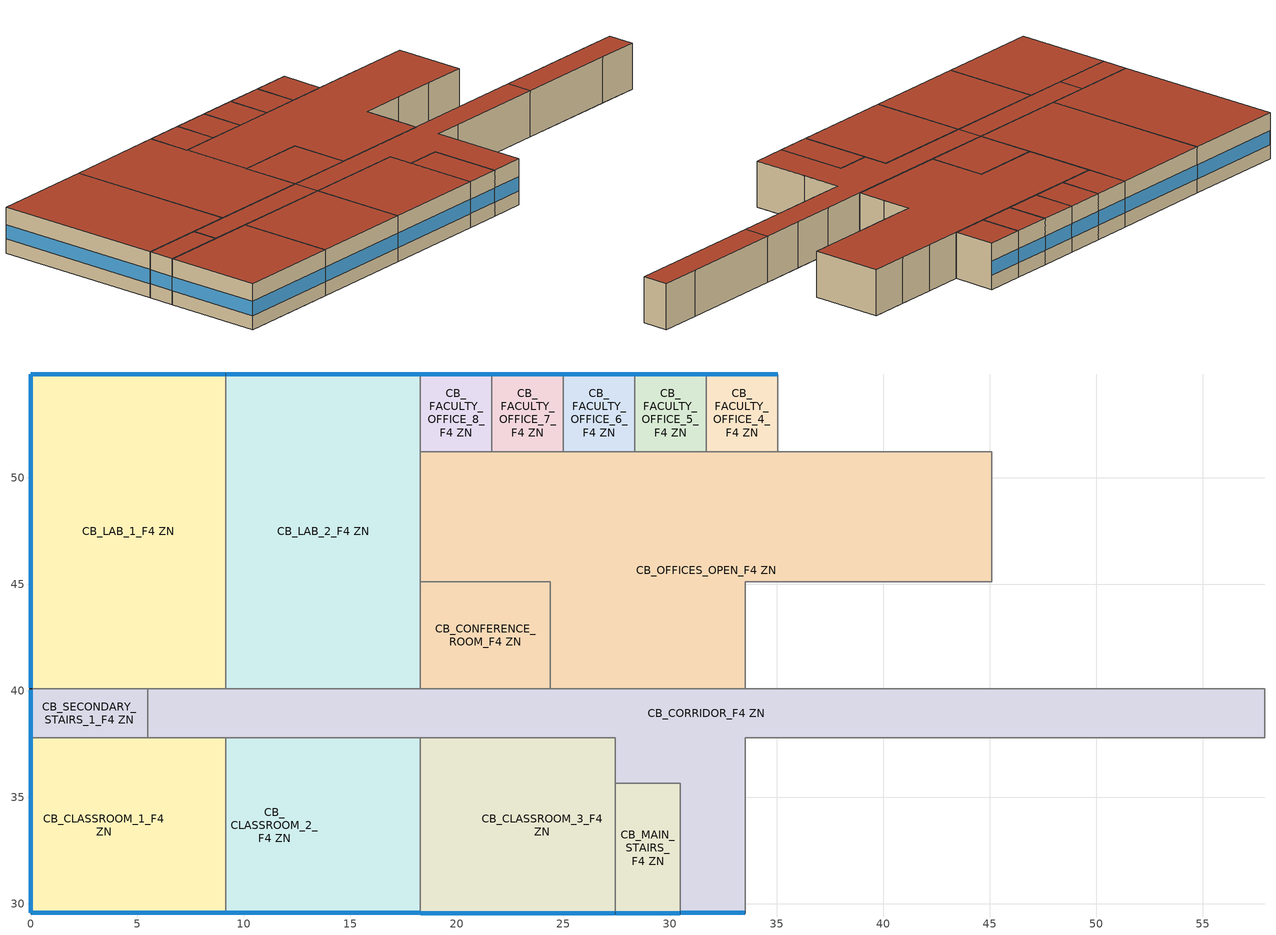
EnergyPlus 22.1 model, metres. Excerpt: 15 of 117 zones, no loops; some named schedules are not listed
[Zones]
CB_CLASSROOM_1_F4 ZN
 floor to CB_CLASSROOM_8_F3 ZN (Typical Interior Floor): 6.86,37.8 6.86,29.57 0,29.57 0,37.8 z11.89
 floor to CB_CLASSROOM_7_F3 ZN (Typical Interior Floor): 9.14,37.8 9.14,29.57 6.86,29.57 6.86,37.8 z11.89
 wall outside (Typical Insulated Steel Framed Exterior Wall R-20.41): 0,37.8 0,29.57 9.14,29.57 z11.89:15.85
 wall to CB_CORRIDOR_F4 ZN (Uninsulated Steel Stud Wall): 9.14,37.8 5.49,37.8 z11.89:15.85
 wall to CB_CLASSROOM_2_F4 ZN (Uninsulated Steel Stud Wall): 9.14,29.57 9.14,37.8 z11.89:15.85
 wall to CB_SECONDARY_STAIRS_1_F4 ZN (Uninsulated Steel Stud Wall): 5.49,37.8 0,37.8 z11.89:15.85
 window (U 0.34 SHGC 0.38 Simple Glazing): 0.01,29.57 9.13,29.57 / 0,37.79 0,29.58 z13.11:14.33
 roof outside (Typical IEAD Roof R-31.25): 9.14,29.57 9.14,37.8 0,37.8 0,29.57 z15.85
CB_CLASSROOM_2_F4 ZN
 floor to CB_CLASSROOM_7_F3 ZN (Typical Interior Floor): 13.72,37.8 13.72,29.57 9.14,29.57 9.14,37.8 z11.89
 floor to CB_CLASSROOM_6_F3 ZN (Typical Interior Floor): 18.29,37.8 18.29,29.57 13.72,29.57 13.72,37.8 z11.89
 wall outside (Typical Insulated Steel Framed Exterior Wall R-20.41): 9.14,29.57 18.29,29.57 z11.89:15.85
 wall to CB_CORRIDOR_F4 ZN (Uninsulated Steel Stud Wall): 18.29,37.8 9.14,37.8 z11.89:15.85
 wall to CB_CLASSROOM_3_F4 ZN (Uninsulated Steel Stud Wall): 18.29,29.57 18.29,37.8 z11.89:15.85
 window (U 0.34 SHGC 0.38 Simple Glazing): 9.16,29.57 18.28,29.57 z13.11:14.33
 roof outside (Typical IEAD Roof R-31.25): 18.29,29.57 18.29,37.8 9.14,37.8 9.14,29.57 z15.85
CB_CLASSROOM_3_F4 ZN
 floor to CB_CLASSROOM_6_F3 ZN (Typical Interior Floor): 20.57,37.8 20.57,29.57 18.29,29.57 18.29,37.8 z11.89
 floor to CB_CLASSROOM_5_F3 ZN (Typical Interior Floor): 27.43,37.8 27.43,29.57 20.57,29.57 20.57,37.8 z11.89
 wall outside (Typical Insulated Steel Framed Exterior Wall R-20.41): 18.29,29.57 27.43,29.57 z11.89:15.85
 wall to CB_CORRIDOR_F4 ZN (Uninsulated Steel Stud Wall): 27.43,35.66 27.43,37.8 18.29,37.8 z11.89:15.85
 wall to CB_MAIN_STAIRS_F4 ZN (Uninsulated Steel Stud Wall): 27.43,29.57 27.43,35.66 z11.89:15.85
 window (U 0.34 SHGC 0.38 Simple Glazing): 18.3,29.57 27.41,29.57 z13.11:14.33
 roof outside (Typical IEAD Roof R-31.25): 27.43,29.57 27.43,37.8 18.29,37.8 18.29,29.57 z15.85
CB_CONFERENCE_ROOM_F4 ZN
 floor to CB_CONFERENCE_ROOM_F3 ZN (Typical Interior Floor): 24.38,45.11 24.38,40.08 18.29,40.08 18.29,45.11 z11.89
 wall to CB_OFFICES_OPEN_F4 ZN (Uninsulated Steel Stud Wall): 24.38,40.08 24.38,45.11 18.29,45.11 z11.89:15.85
 wall to CB_CORRIDOR_F4 ZN (Uninsulated Steel Stud Wall): 18.29,40.08 24.38,40.08 z11.89:15.85
 wall to CB_LAB_2_F4 ZN (Uninsulated Steel Stud Wall): 18.29,45.11 18.29,40.08 z11.89:15.85
 roof outside (Typical IEAD Roof R-31.25): 24.38,40.08 24.38,45.11 18.29,45.11 18.29,40.08 z15.85
CB_CORRIDOR_F4 ZN
 floor to CB_STUDIO_1_F3 ZN (Typical Interior Floor): 57.91,40.08 57.91,37.8 45.11,37.8 45.11,40.08 z11.89
 floor to CB_CORRIDOR_1_F3 ZN (Typical Interior Floor): 33.53,37.8 33.53,29.57 30.48,29.57 30.48,35.66 27.43,35.66 27.43,37.8 z11.89
 floor to CB_STUDIO_2_F3 ZN (Typical Interior Floor): 18.29,40.08 18.29,37.8 5.49,37.8 5.49,40.08 z11.89
 floor to CB_CORRIDOR_2_F3 ZN (Typical Interior Floor): 45.11,40.08 45.11,37.8 18.29,37.8 18.29,40.08 z11.89
 wall outside (Typical Insulated Steel Framed Exterior Wall R-20.41): 30.48,29.57 33.53,29.57 z11.89:15.85
 wall to CB_UTILITY_F4 ZN (Uninsulated Steel Stud Wall): 33.53,34.44 33.53,37.8 35.97,37.8 z11.89:15.85
 wall to CB_PUBLIC_ELEVATORS_F4 ZN (Uninsulated Steel Stud Wall): 33.53,29.57 33.53,34.44 z11.89:15.85
 wall to CB_MAIN_STAIRS_F4 ZN (Uninsulated Steel Stud Wall): 27.43,35.66 30.48,35.66 30.48,29.57 z11.89:15.85
 wall to CB_SECONDARY_STAIRS_1_F4 ZN (Uninsulated Steel Stud Wall): 5.49,40.08 5.49,37.8 z11.89:15.85
 wall to CB_LAB_1_F4 ZN (Uninsulated Steel Stud Wall): 9.14,40.08 5.49,40.08 z11.89:15.85
 wall to CB_LAB_2_F4 ZN (Uninsulated Steel Stud Wall): 18.29,40.08 9.14,40.08 z11.89:15.85
 wall to CB_OFFICES_OPEN_F4 ZN (Uninsulated Steel Stud Wall): 33.53,40.08 24.38,40.08 z11.89:15.85
 wall to CB_FACULTY_RESTROOMS_2_F4 ZN (Uninsulated Steel Stud Wall): 37.49,40.08 33.53,40.08 z11.89:15.85
 wall to CB_STUDENTS_RESTROOMS_1_F4 ZN (Uninsulated Steel Stud Wall): 41.3,40.08 37.49,40.08 z11.89:15.85
 wall to CB_STUDENTS_RESTROOMS_2_F4 ZN (Uninsulated Steel Stud Wall): 45.11,40.08 41.3,40.08 z11.89:15.85
 wall to CB_LAB_3_F4 ZN (Uninsulated Steel Stud Wall): 54.25,40.08 45.11,40.08 z11.89:15.85
 wall to CB_LAB_4_F4 ZN (Uninsulated Steel Stud Wall): 57.91,40.08 54.25,40.08 z11.89:15.85
 wall to CB_SECONDARY_STAIRS_2_F4 ZN (Uninsulated Steel Stud Wall): 57.91,37.8 57.91,40.08 z11.89:15.85
 wall to CB_CLASSROOM_6_F4 ZN (Uninsulated Steel Stud Wall): 54.25,37.8 57.91,37.8 z11.89:15.85
 wall to CB_CLASSROOM_5_F4 ZN (Uninsulated Steel Stud Wall): 45.11,37.8 54.25,37.8 z11.89:15.85
 wall to CB_CLASSROOM_4_F4 ZN (Uninsulated Steel Stud Wall): 35.97,37.8 45.11,37.8 z11.89:15.85
 window (U 0.34 SHGC 0.38 Simple Glazing): 30.49,29.57 33.52,29.57 z13.11:14.33
 roof outside (Typical IEAD Roof R-31.25): 33.53,29.57 33.53,37.8 45.11,37.8 45.11,40.08 18.29,40.08 18.29,37.8 27.43,37.8 27.43,35.66 30.48,35.66 30.48,29.57 z15.85; 57.91,37.8 57.91,40.08 45.11,40.08 45.11,37.8 z15.85; 18.29,37.8 18.29,40.08 5.49,40.08 5.49,37.8 z15.85
CB_FACULTY_OFFICE_4_F4 ZN
 floor to CB_FACULTY_OFFICE_4_F3 ZN (Typical Interior Floor): 35.05,54.86 35.05,51.21 31.7,51.21 31.7,54.86 z11.89
 wall outside (Typical Insulated Steel Framed Exterior Wall R-20.41): 35.05,54.86 31.7,54.86 z11.89:15.85
 wall to CB_FACULTY_OFFICE_3_F4 ZN (Uninsulated Steel Stud Wall): 35.05,51.21 35.05,54.86 z11.89:15.85
 wall to CB_OFFICES_OPEN_F4 ZN (Uninsulated Steel Stud Wall): 31.7,51.21 35.05,51.21 z11.89:15.85
 wall to CB_FACULTY_OFFICE_5_F4 ZN (Uninsulated Steel Stud Wall): 31.7,54.86 31.7,51.21 z11.89:15.85
 window (U 0.34 SHGC 0.38 Simple Glazing): 35.05,54.86 31.7,54.86 z13.11:14.33
 roof outside (Typical IEAD Roof R-31.25): 35.05,51.21 35.05,54.86 31.7,54.86 31.7,51.21 z15.85
CB_FACULTY_OFFICE_5_F4 ZN
 floor to CB_FACULTY_OFFICE_5_F3 ZN (Typical Interior Floor): 31.7,54.86 31.7,51.21 28.35,51.21 28.35,54.86 z11.89
 wall outside (Typical Insulated Steel Framed Exterior Wall R-20.41): 31.7,54.86 28.35,54.86 z11.89:15.85
 wall to CB_OFFICES_OPEN_F4 ZN (Uninsulated Steel Stud Wall): 28.35,51.21 31.7,51.21 z11.89:15.85
 wall to CB_FACULTY_OFFICE_6_F4 ZN (Uninsulated Steel Stud Wall): 28.35,54.86 28.35,51.21 z11.89:15.85
 window (U 0.34 SHGC 0.38 Simple Glazing): 31.7,54.86 28.35,54.86 z13.11:14.33
 roof outside (Typical IEAD Roof R-31.25): 31.7,51.21 31.7,54.86 28.35,54.86 28.35,51.21 z15.85
CB_FACULTY_OFFICE_6_F4 ZN
 floor to CB_FACULTY_OFFICE_6_F3 ZN (Typical Interior Floor): 28.35,54.86 28.35,51.21 24.99,51.21 24.99,54.86 z11.89
 wall outside (Typical Insulated Steel Framed Exterior Wall R-20.41): 28.35,54.86 24.99,54.86 z11.89:15.85
 wall to CB_OFFICES_OPEN_F4 ZN (Uninsulated Steel Stud Wall): 24.99,51.21 28.35,51.21 z11.89:15.85
 wall to CB_FACULTY_OFFICE_7_F4 ZN (Uninsulated Steel Stud Wall): 24.99,54.86 24.99,51.21 z11.89:15.85
 window (U 0.34 SHGC 0.38 Simple Glazing): 28.35,54.86 24.99,54.86 z13.11:14.33
 roof outside (Typical IEAD Roof R-31.25): 28.35,51.21 28.35,54.86 24.99,54.86 24.99,51.21 z15.85
CB_FACULTY_OFFICE_7_F4 ZN
 floor to CB_FACULTY_OFFICE_7_F3 ZN (Typical Interior Floor): 24.99,54.86 24.99,51.21 21.64,51.21 21.64,54.86 z11.89
 wall outside (Typical Insulated Steel Framed Exterior Wall R-20.41): 24.99,54.86 21.64,54.86 z11.89:15.85
 wall to CB_OFFICES_OPEN_F4 ZN (Uninsulated Steel Stud Wall): 21.64,51.21 24.99,51.21 z11.89:15.85
 wall to CB_FACULTY_OFFICE_8_F4 ZN (Uninsulated Steel Stud Wall): 21.64,54.86 21.64,51.21 z11.89:15.85
 window (U 0.34 SHGC 0.38 Simple Glazing): 24.99,54.86 21.64,54.86 z13.11:14.33
 roof outside (Typical IEAD Roof R-31.25): 24.99,51.21 24.99,54.86 21.64,54.86 21.64,51.21 z15.85
CB_FACULTY_OFFICE_8_F4 ZN
 floor to CB_FACULTY_OFFICE_8_F3 ZN (Typical Interior Floor): 21.64,54.86 21.64,51.21 18.29,51.21 18.29,54.86 z11.89
 wall outside (Typical Insulated Steel Framed Exterior Wall R-20.41): 21.64,54.86 18.29,54.86 z11.89:15.85
 wall to CB_OFFICES_OPEN_F4 ZN (Uninsulated Steel Stud Wall): 18.29,51.21 21.64,51.21 z11.89:15.85
 wall to CB_LAB_2_F4 ZN (Uninsulated Steel Stud Wall): 18.29,54.86 18.29,51.21 z11.89:15.85
 window (U 0.34 SHGC 0.38 Simple Glazing): 21.64,54.86 18.29,54.86 z13.11:14.33
 roof outside (Typical IEAD Roof R-31.25): 21.64,51.21 21.64,54.86 18.29,54.86 18.29,51.21 z15.85
CB_LAB_1_F4 ZN
 floor to CB_STUDIO_2_F3 ZN (Typical Interior Floor): 9.14,54.86 9.14,40.08 0,40.08 0,54.86 z11.89
 wall outside (Typical Insulated Steel Framed Exterior Wall R-20.41): 9.14,54.86 0,54.86 0,40.08 z11.89:15.85
 wall to CB_LAB_2_F4 ZN (Uninsulated Steel Stud Wall): 9.14,40.08 9.14,54.86 z11.89:15.85
 wall to CB_SECONDARY_STAIRS_1_F4 ZN (Uninsulated Steel Stud Wall): 0,40.08 5.49,40.08 z11.89:15.85
 window (U 0.34 SHGC 0.38 Simple Glazing): 9.13,54.86 0,54.86 / 0,54.86 0,40.13 z13.11:14.33
 roof outside (Typical IEAD Roof R-31.25): 9.14,40.08 9.14,54.86 0,54.86 0,40.08 z15.85
CB_LAB_2_F4 ZN
 floor to CB_STUDIO_2_F3 ZN (Typical Interior Floor): 18.29,54.86 18.29,40.08 9.14,40.08 9.14,54.86 z11.89
 wall outside (Typical Insulated Steel Framed Exterior Wall R-20.41): 18.29,54.86 9.14,54.86 z11.89:15.85
 wall to CB_OFFICES_OPEN_F4 ZN (Uninsulated Steel Stud Wall): 18.29,45.11 18.29,51.21 z11.89:15.85
 window (U 0.34 SHGC 0.38 Simple Glazing): 18.29,54.86 9.17,54.86 z13.11:14.33
 roof outside (Typical IEAD Roof R-31.25): 18.29,40.08 18.29,54.86 9.14,54.86 9.14,40.08 z15.85
CB_MAIN_STAIRS_F4 ZN
 floor to CB_MAIN_STAIRS_F3 ZN (Typical Interior Floor): 30.48,35.66 30.48,29.57 27.43,29.57 27.43,35.66 z11.89
 wall outside (Typical Insulated Steel Framed Exterior Wall R-20.41): 27.43,29.57 30.48,29.57 z11.89:15.85
 window (U 0.34 SHGC 0.38 Simple Glazing): 27.46,29.57 30.46,29.57 z13.11:14.33
 roof outside (Typical IEAD Roof R-31.25): 30.48,29.57 30.48,35.66 27.43,35.66 27.43,29.57 z15.85
CB_OFFICES_OPEN_F4 ZN
 floor to CB_OFFICES_OPEN_F3 ZN (Typical Interior Floor): 45.11,51.21 45.11,45.11 33.53,45.11 33.53,40.08 24.38,40.08 24.38,45.11 18.29,45.11 18.29,51.21 z11.89
 wall to CB_FACULTY_OFFICE_3_F4 ZN (Uninsulated Steel Stud Wall): 38.4,51.21 35.05,51.21 z11.89:15.85
 wall to CB_FACULTY_OFFICE_2_F4 ZN (Uninsulated Steel Stud Wall): 41.76,51.21 38.4,51.21 z11.89:15.85
 wall to CB_FACULTY_OFFICE_1_F4 ZN (Uninsulated Steel Stud Wall): 45.11,51.21 41.76,51.21 z11.89:15.85
 wall to CB_LAB_3_F4 ZN (Uninsulated Steel Stud Wall): 45.11,45.11 45.11,51.21 z11.89:15.85
 wall to CB_STUDENTS_RESTROOMS_2_F4 ZN (Uninsulated Steel Stud Wall): 41.3,45.11 45.11,45.11 z11.89:15.85
 wall to CB_STUDENTS_RESTROOMS_1_F4 ZN (Uninsulated Steel Stud Wall): 37.49,45.11 41.3,45.11 z11.89:15.85
 wall to CB_FACULTY_RESTROOMS_1_F4 ZN (Uninsulated Steel Stud Wall): 33.53,42.6 33.53,45.11 37.49,45.11 z11.89:15.85
 wall to CB_FACULTY_RESTROOMS_2_F4 ZN (Uninsulated Steel Stud Wall): 33.53,40.08 33.53,42.6 z11.89:15.85
 roof outside (Typical IEAD Roof R-31.25): 33.53,40.08 33.53,45.11 45.11,45.11 45.11,51.21 18.29,51.21 18.29,45.11 24.38,45.11 24.38,40.08 z15.85
CB_SECONDARY_STAIRS_1_F4 ZN
 floor to CB_SECONDARY_STAIRS_1_F3 ZN (Typical Interior Floor): 5.49,40.08 5.49,37.8 0,37.8 0,40.08 z11.89
 wall outside (Typical Insulated Steel Framed Exterior Wall R-20.41): 0,40.08 0,37.8 z11.89:15.85
 window (U 0.34 SHGC 0.38 Simple Glazing): 0,40.04 0,37.8 z13.11:14.33
 roof outside (Typical IEAD Roof R-31.25): 5.49,37.8 5.49,40.08 0,40.08 0,37.8 z15.85
[Building]
-College-ASHRAE 169-2013-6A created: 2026-04-15 07:32:37 -0400: Loads Convergence Tolerance Value {W}=0.04; Temperature Convergence Tolerance Value {deltaC}=0.2; Solar Distribution=FullInteriorAndExterior; Maximum Number of Warmup Days=25; Minimum Number of Warmup Days=6
[Site:Location]
Rochester International Arpt_MN_USA: Latitude {deg}=43.9; Longitude {deg}=-92.5; Time Zone {hr}=-6; Elevation {m}=398
[Site:GroundTemperature:Deep]
5.5, 1.7, -0.6, -1.3, 0.1, 3.2, 7.1, 10.9, 13.4, 14, 12.6, 9.5
[Site:GroundTemperature:FCfactorMethod]
January Ground Temperature {C}=7.4; February Ground Temperature {C}=-0; March Ground Temperature {C}=-7.6; April Ground Temperature {C}=-12.6; May Ground Temperature {C}=-7.7; June Ground Temperature {C}=0.3; July Ground Temperature {C}=7; August Ground Temperature {C}=14.2; September Ground Temperature {C}=19.2; October Ground Temperature {C}=20.9; November Ground Temperature {C}=20; December Ground Temperature {C}=15.4
[Site:GroundTemperature:Shallow]
-2.2, -7.4, -8.8, -7.6, -0.6, 7.3, 14.6, 20, 21.5, 19, 13, 5.4
[Site:WaterMainsTemperature]
Calculation Method=Correlation; Annual Average Outdoor Air Temperature {C}=6.375; Maximum Difference In Monthly Average Outdoor Air Temperatures {deltaC}=33.5
[SizingPeriod:DesignDay] Day of Month=21; Dry-Bulb Temperature Range Modifier Type=DefaultMultipliers; Humidity Condition Type=Wetbulb; Barometric Pressure {Pa}=96634; Rain Indicator=No; Snow Indicator=No; Daylight Saving Time Indicator=No; Begin Environment Reset Mode=FullResetAtBeginEnvironment
Name | Month | Day Type | Maximum Dry-Bulb Temperature {C} | Daily Dry-Bulb Temperature Range {deltaC} | Wetbulb or DewPoint at Maximum Dry-Bulb {C} | Wind Speed {m/s} | Wind Direction {deg} | Solar Model Indicator | ASHRAE Clear Sky Optical Depth for Beam Irradiance (taub) | ASHRAE Clear Sky Optical Depth for Diffuse Irradiance (taud) | Sky Clearness
Rochester International Arpt Ann Clg .4% Condns DB=>MWB | 7 | SummerDesignDay | 31.2 | 10.6 | 23.1 | 6.7 | 200 | ASHRAETau | 0.404 | 2.226
Rochester International Arpt Ann Clg .4% Condns WB=>MDB | 7 | SummerDesignDay | 29.2 | 10.6 | 24.9 | 6.7 | 200 | ASHRAETau | 0.404 | 2.226
Rochester International Arpt Ann Htg 99.6% Condns DB | 1 | WinterDesignDay | -26.2 | 0 | -26.2 | 5.7 | 310 | ASHRAEClearSky |  |  | 0
[Material] Thermal Absorptance=0.9; Solar Absorptance=0.7; Visible Absorptance=0.7
Name | Roughness | Thickness {m} | Conductivity {W/m-K} | Density {kg/m3} | Specific Heat {J/kg-K}
100mm Normalweight concrete floor | MediumSmooth | 0.1016 | 2.31 | 2322 | 832
25mm Stucco | Smooth | 0.0254 | 0.72 | 1856 | 840
5/8 in. Gypsum Board | MediumSmooth | 0.0159 | 0.16 | 800 | 1090
Metal Roof Surface | Smooth | 0.0008 | 45.28 | 7824 | 500
Roof Membrane | VeryRough | 0.0095 | 0.16 | 1121.29 | 1460
Std Wood 6inch | MediumSmooth | 0.15 | 0.12 | 540 | 1210
[Material:NoMass] Thermal Absorptance=0.9
Name | Roughness | Thermal Resistance {m2-K/W} | Solar Absorptance | Visible Absorptance
CP02 CARPET PAD | VeryRough | 0.21648 | 0.7 | 0.8
Metal Framed Wall - 24inOC - 2x4 - R0 ins. | Smooth | 0.115881 | 0 | 0
Typical Insulation R-18.23 | Smooth | 3.21036 | 0.7 | 0.7
Typical Insulation R-30.13 | Smooth | 5.30668 | 0.7 | 0.7
[WindowMaterial:SimpleGlazingSystem]
U 0.34 SHGC 0.38 Simple Glazing: U-Factor {W/m2-K}=1.93061; Solar Heat Gain Coefficient=0.38; Visible Transmittance=0.81
[Construction]
InteriorFurnishings: Std Wood 6inch
Typical IEAD Roof R-31.25: Roof Membrane, Typical Insulation R-30.13, Metal Roof Surface
Typical Insulated Steel Framed Exterior Wall R-20.41: 25mm Stucco, 5/8 in. Gypsum Board, Typical Insulation R-18.23, 5/8 in. Gypsum Board
Typical Interior Floor: 100mm Normalweight concrete floor, CP02 CARPET PAD
U 0.34 SHGC 0.38 Simple Glazing: U 0.34 SHGC 0.38 Simple Glazing
Uninsulated Steel Stud Wall: Metal Framed Wall - 24inOC - 2x4 - R0 ins.
[Zone] Multiplier=1; Part of Total Floor Area=Yes
CB_CLASSROOM_1_F4 ZN; CB_CLASSROOM_2_F4 ZN; CB_CLASSROOM_3_F4 ZN; CB_CONFERENCE_ROOM_F4 ZN; CB_CORRIDOR_F4 ZN; CB_FACULTY_OFFICE_4_F4 ZN; CB_FACULTY_OFFICE_5_F4 ZN; CB_FACULTY_OFFICE_6_F4 ZN; CB_FACULTY_OFFICE_7_F4 ZN; CB_FACULTY_OFFICE_8_F4 ZN; CB_LAB_1_F4 ZN; CB_LAB_2_F4 ZN; CB_MAIN_STAIRS_F4 ZN; CB_OFFICES_OPEN_F4 ZN; CB_SECONDARY_STAIRS_1_F4 ZN
[Space]
Name | Zone | Space Type
CB_CLASSROOM_1_F4 | CB_CLASSROOM_1_F4 ZN | College - Classroom
CB_CLASSROOM_2_F4 | CB_CLASSROOM_2_F4 ZN | College - Classroom
CB_CLASSROOM_3_F4 | CB_CLASSROOM_3_F4 ZN | College - Classroom
CB_CONFERENCE_ROOM_F4 | CB_CONFERENCE_ROOM_F4 ZN | College - Conference
CB_CORRIDOR_F4 | CB_CORRIDOR_F4 ZN | College - Corridor
CB_FACULTY_OFFICE_4_F4 | CB_FACULTY_OFFICE_4_F4 ZN | College - Office
CB_FACULTY_OFFICE_5_F4 | CB_FACULTY_OFFICE_5_F4 ZN | College - Office
CB_FACULTY_OFFICE_6_F4 | CB_FACULTY_OFFICE_6_F4 ZN | College - Office
CB_FACULTY_OFFICE_7_F4 | CB_FACULTY_OFFICE_7_F4 ZN | College - Office
CB_FACULTY_OFFICE_8_F4 | CB_FACULTY_OFFICE_8_F4 ZN | College - Office
CB_LAB_1_F4 | CB_LAB_1_F4 ZN | College - Laboratory
CB_LAB_2_F4 | CB_LAB_2_F4 ZN | College - Laboratory
CB_MAIN_STAIRS_F4 | CB_MAIN_STAIRS_F4 ZN | College - Stairs
CB_OFFICES_OPEN_F4 | CB_OFFICES_OPEN_F4 ZN | College - Office
CB_SECONDARY_STAIRS_1_F4 | CB_SECONDARY_STAIRS_1_F4 ZN | College - Stairs
[SpaceList]
College - Classroom: CB_CLASSROOM_5_F2, CB_CLASSROOM_1_F2, CB_CLASSROOM_7_F3, CB_CLASSROOM_1_F4, CB_CLASSROOM_2_F4, CB_LECTURE_ROOM_2_F1, CB_CLASSROOM_3_F4, CB_CLASSROOM_4_F4, CB_CLASSROOM_5_F4, CB_CLASSROOM_6_F4, CB_CLASSROOM_4_F3, CB_CLASSROOM_6_F2, CB_CLASSROOM_4_F2, CB_CLASSROOM_3_F2, CB_CLASSROOM_2_F2, CB_CLASSROOM_6_F3, CB_CLASSROOM_8_F3, CB_CLASSROOM_3_F3, CB_CLASSROOM_7_F2, CB_CLASSROOM_8_F2, CB_CLASSROOM_1_F3, CB_CLASSROOM_2_F3, CB_CLASSROOM_5_F3
College - Conference: CB_CONFERENCE_ROOM_F1, CB_CONFERENCE_ROOM_F3, CB_CONFERENCE_ROOM_F2, CB_CONFERENCE_ROOM_F4
College - Corridor: CB_CORRIDOR_F1, CB_CORRIDOR_F2, CB_CORRIDOR_1_F3, CB_CORRIDOR_2_F3, CB_CORRIDOR_F4
College - Office: CB_OFFICES_ENCLOSED_7_F1, CB_OFFICES_ENCLOSED_6_F1, CB_OFFICES_ENCLOSED_3_F1, CB_OFFICES_ENCLOSED_2_F1, CB_OFFICES_ENCLOSED_4_F1, CB_OFFICES_OPEN_F1, CB_OFFICES_OPEN_F4, CB_FACULTY_OFFICE_1_F3, CB_FACULTY_OFFICE_8_F2, CB_FACULTY_OFFICE_7_F4, CB_FACULTY_OFFICE_5_F4, CB_FACULTY_OFFICE_4_F4, CB_FACULTY_OFFICE_3_F4, CB_FACULTY_OFFICE_1_F4, CB_FACULTY_OFFICE_6_F3, CB_OFFICES_ENCLOSED_8_F1, CB_FACULTY_OFFICE_7_F2, CB_OFFICES_OPEN_F2, CB_FACULTY_OFFICE_5_F2, CB_OFFICES_OPEN_F3, CB_FACULTY_OFFICE_3_F2, CB_FACULTY_OFFICE_8_F4, CB_FACULTY_OFFICE_6_F2, CB_OFFICES_ENCLOSED_1_F1, CB_FACULTY_OFFICE_7_F3, CB_FACULTY_OFFICE_5_F3, CB_FACULTY_OFFICE_3_F3, CB_FACULTY_OFFICE_2_F2, CB_FACULTY_OFFICE_6_F4, CB_FACULTY_OFFICE_2_F4, CB_FACULTY_OFFICE_4_F3, CB_FACULTY_OFFICE_1_F2, CB_FACULTY_OFFICE_2_F3, CB_FACULTY_OFFICE_8_F3, CB_FACULTY_OFFICE_4_F2, CB_OFFICES_ENCLOSED_5_F1
College - Laboratory: CB_LAB_1_F4, CB_LAB_3_F4, CB_LAB_2_F4, CB_LAB_4_F4
College - Stairs: CB_SECONDARY_STAIRS_2_F1, CB_SECONDARY_STAIRS_1_F4, CB_SECONDARY_STAIRS_2_F4, CB_MAIN_STAIRS_F3, CB_SECONDARY_STAIRS_1_F1, CB_SECONDARY_STAIRS_2_F3, CB_SECONDARY_STAIRS_2_F2, CB_SECONDARY_STAIRS_1_F2, CB_MAIN_STAIRS_F1, CB_SECONDARY_STAIRS_1_F3, CB_MAIN_STAIRS_F4, CB_MAIN_STAIRS_F2
[Lights] Schedule=College BLDG_LIGHT_SCH; Design Level Calculation Method=Watts/Area; Fraction Replaceable=0
Name | Zone or ZoneList or Space or SpaceList | Watts per Floor Area {W/m2}
College - Classroom Lights | College - Classroom | 7.64238
College - Conference Lights | College - Conference | 10.441
College - Corridor Lights | College - Corridor | 4.4132
College - Office Lights | College - Office | 7.96529
College - Laboratory Lights | College - Laboratory | 14.316
College - Stairs Lights | College - Stairs | 5.27432
[People] Number of People Calculation Method=People/Area; Fraction Radiant=0.3; Activity Level Schedule=College ACTIVITY_SCH; Work Efficiency Schedule=Work Efficiency Schedule; Clothing Insulation Schedule=Clothing Schedule; Air Velocity Schedule=Air Velocity Schedule
Name | Zone or ZoneList or Space or SpaceList | Number of People Schedule | People per Floor Area {person/m2}
College - Classroom People | College - Classroom | College BLDG_Class_OCC_SCH | 0.699654
College - Conference People | College - Conference | College BLDG_OCC_SCH | 0.538196
College - Office People | College - Office | College BLDG_OCC_SCH_Offices | 0.0538196
College - Laboratory People | College - Laboratory | College BLDG_Lab_OCC_SCH | 0.269098
[ElectricEquipment] Schedule=College BLDG_EQUIP_SCH_Base; Design Level Calculation Method=Watts/Area; Fraction Latent=0; Fraction Radiant=0.5; Fraction Lost=0
Name | Zone or ZoneList or Space or SpaceList | Watts per Floor Area {W/m2}
College - Classroom Elec Equip | College - Classroom | 9.99967
College - Conference Elec Equip | College - Conference | 10.7639
College - Corridor Elec Equip | College - Corridor | 3.98265
College - Office Elec Equip | College - Office | 10.7639
College - Laboratory Elec Equip | College - Laboratory | 43.0556
[InternalMass] Construction=InteriorFurnishings
Name | Zone or ZoneList | Space or SpaceList | Surface Area {m2}
CB_CLASSROOM_1_F4 Mass | CB_CLASSROOM_1_F4 ZN | CB_CLASSROOM_1_F4 | 150.503
CB_CLASSROOM_2_F4 Mass | CB_CLASSROOM_2_F4 ZN | CB_CLASSROOM_2_F4 | 150.503
CB_CLASSROOM_3_F4 Mass | CB_CLASSROOM_3_F4 ZN | CB_CLASSROOM_3_F4 | 150.503
CB_CONFERENCE_ROOM_F4 Mass | CB_CONFERENCE_ROOM_F4 ZN | CB_CONFERENCE_ROOM_F4 | 61.316
CB_CORRIDOR_F4 Mass | CB_CORRIDOR_F4 ZN | CB_CORRIDOR_F4 | 302.864
CB_FACULTY_OFFICE_4_F4 Mass | CB_FACULTY_OFFICE_4_F4 ZN | CB_FACULTY_OFFICE_4_F4 | 24.5264
CB_FACULTY_OFFICE_5_F4 Mass | CB_FACULTY_OFFICE_5_F4 ZN | CB_FACULTY_OFFICE_5_F4 | 24.5264
CB_FACULTY_OFFICE_6_F4 Mass | CB_FACULTY_OFFICE_6_F4 ZN | CB_FACULTY_OFFICE_6_F4 | 24.5264
CB_FACULTY_OFFICE_7_F4 Mass | CB_FACULTY_OFFICE_7_F4 ZN | CB_FACULTY_OFFICE_7_F4 | 24.5264
CB_FACULTY_OFFICE_8_F4 Mass | CB_FACULTY_OFFICE_8_F4 ZN | CB_FACULTY_OFFICE_8_F4 | 24.5264
CB_LAB_1_F4 Mass | CB_LAB_1_F4 ZN | CB_LAB_1_F4 | 270.348
CB_LAB_2_F4 Mass | CB_LAB_2_F4 ZN | CB_LAB_2_F4 | 270.348
CB_MAIN_STAIRS_F4 Mass | CB_MAIN_STAIRS_F4 ZN | CB_MAIN_STAIRS_F4 | 37.1612
CB_OFFICES_OPEN_F4 Mass | CB_OFFICES_OPEN_F4 ZN | CB_OFFICES_OPEN_F4 | 418.993
CB_SECONDARY_STAIRS_1_F4 Mass | CB_SECONDARY_STAIRS_1_F4 ZN | CB_SECONDARY_STAIRS_1_F4 | 25.0838
[ZoneInfiltration:DesignFlowRate] Design Flow Rate Calculation Method=Flow/ExteriorArea; Flow Rate per Exterior Surface Area {m3/s-m2}=0.000570329; Velocity Term Coefficient=0
Name | Zone or ZoneList or Space or SpaceList | Schedule | Constant Term Coefficient | Temperature Term Coefficient | Velocity Squared Term Coefficient
CB_CLASSROOM_1_F4 HVAC Off Infiltration | CB_CLASSROOM_1_F4 ZN | Infiltration HVAC Off Schedule | 0 | 0.0125 | 0.0779
CB_CLASSROOM_1_F4 HVAC On Infiltration | CB_CLASSROOM_1_F4 ZN | Infiltration HVAC On Schedule | 0.0798 | 0.0061 | 0.059
CB_CLASSROOM_2_F4 HVAC Off Infiltration | CB_CLASSROOM_2_F4 ZN | Infiltration HVAC Off Schedule | 0 | 0.0125 | 0.0779
CB_CLASSROOM_2_F4 HVAC On Infiltration | CB_CLASSROOM_2_F4 ZN | Infiltration HVAC On Schedule | 0.0798 | 0.0061 | 0.059
CB_CLASSROOM_3_F4 HVAC Off Infiltration | CB_CLASSROOM_3_F4 ZN | Infiltration HVAC Off Schedule | 0 | 0.0125 | 0.0779
CB_CLASSROOM_3_F4 HVAC On Infiltration | CB_CLASSROOM_3_F4 ZN | Infiltration HVAC On Schedule | 0.0798 | 0.0061 | 0.059
CB_CONFERENCE_ROOM_F4 HVAC Off Infiltration | CB_CONFERENCE_ROOM_F4 ZN | Infiltration HVAC Off Schedule | 0 | 0.0125 | 0.0779
CB_CONFERENCE_ROOM_F4 HVAC On Infiltration | CB_CONFERENCE_ROOM_F4 ZN | Infiltration HVAC On Schedule | 0.0798 | 0.0061 | 0.059
CB_CORRIDOR_F4 HVAC Off Infiltration | CB_CORRIDOR_F4 ZN | Infiltration HVAC Off Schedule | 0 | 0.0125 | 0.0779
CB_CORRIDOR_F4 HVAC On Infiltration | CB_CORRIDOR_F4 ZN | Infiltration HVAC On Schedule | 0.0798 | 0.0061 | 0.059
CB_FACULTY_OFFICE_4_F4 HVAC Off Infiltration | CB_FACULTY_OFFICE_4_F4 ZN | Infiltration HVAC Off Schedule | 0 | 0.0125 | 0.0779
CB_FACULTY_OFFICE_4_F4 HVAC On Infiltration | CB_FACULTY_OFFICE_4_F4 ZN | Infiltration HVAC On Schedule | 0.0798 | 0.0061 | 0.059
CB_FACULTY_OFFICE_5_F4 HVAC Off Infiltration | CB_FACULTY_OFFICE_5_F4 ZN | Infiltration HVAC Off Schedule | 0 | 0.0125 | 0.0779
CB_FACULTY_OFFICE_5_F4 HVAC On Infiltration | CB_FACULTY_OFFICE_5_F4 ZN | Infiltration HVAC On Schedule | 0.0798 | 0.0061 | 0.059
CB_FACULTY_OFFICE_6_F4 HVAC Off Infiltration | CB_FACULTY_OFFICE_6_F4 ZN | Infiltration HVAC Off Schedule | 0 | 0.0125 | 0.0779
CB_FACULTY_OFFICE_6_F4 HVAC On Infiltration | CB_FACULTY_OFFICE_6_F4 ZN | Infiltration HVAC On Schedule | 0.0798 | 0.0061 | 0.059
CB_FACULTY_OFFICE_7_F4 HVAC Off Infiltration | CB_FACULTY_OFFICE_7_F4 ZN | Infiltration HVAC Off Schedule | 0 | 0.0125 | 0.0779
CB_FACULTY_OFFICE_7_F4 HVAC On Infiltration | CB_FACULTY_OFFICE_7_F4 ZN | Infiltration HVAC On Schedule | 0.0798 | 0.0061 | 0.059
CB_FACULTY_OFFICE_8_F4 HVAC Off Infiltration | CB_FACULTY_OFFICE_8_F4 ZN | Infiltration HVAC Off Schedule | 0 | 0.0125 | 0.0779
CB_FACULTY_OFFICE_8_F4 HVAC On Infiltration | CB_FACULTY_OFFICE_8_F4 ZN | Infiltration HVAC On Schedule | 0.0798 | 0.0061 | 0.059
CB_LAB_1_F4 HVAC Off Infiltration | CB_LAB_1_F4 ZN | Infiltration HVAC Off Schedule | 0 | 0.0125 | 0.0779
CB_LAB_1_F4 HVAC On Infiltration | CB_LAB_1_F4 ZN | Infiltration HVAC On Schedule | 0.0798 | 0.0061 | 0.059
CB_LAB_2_F4 HVAC Off Infiltration | CB_LAB_2_F4 ZN | Infiltration HVAC Off Schedule | 0 | 0.0125 | 0.0779
CB_LAB_2_F4 HVAC On Infiltration | CB_LAB_2_F4 ZN | Infiltration HVAC On Schedule | 0.0798 | 0.0061 | 0.059
CB_MAIN_STAIRS_F4 HVAC Off Infiltration | CB_MAIN_STAIRS_F4 ZN | Infiltration HVAC Off Schedule | 0 | 0.0125 | 0.0779
CB_MAIN_STAIRS_F4 HVAC On Infiltration | CB_MAIN_STAIRS_F4 ZN | Infiltration HVAC On Schedule | 0.0798 | 0.0061 | 0.059
CB_OFFICES_OPEN_F4 HVAC Off Infiltration | CB_OFFICES_OPEN_F4 ZN | Infiltration HVAC Off Schedule | 0 | 0.0125 | 0.0779
CB_OFFICES_OPEN_F4 HVAC On Infiltration | CB_OFFICES_OPEN_F4 ZN | Infiltration HVAC On Schedule | 0.0798 | 0.0061 | 0.059
CB_SECONDARY_STAIRS_1_F4 HVAC Off Infiltration | CB_SECONDARY_STAIRS_1_F4 ZN | Infiltration HVAC Off Schedule | 0 | 0.0125 | 0.0779
CB_SECONDARY_STAIRS_1_F4 HVAC On Infiltration | CB_SECONDARY_STAIRS_1_F4 ZN | Infiltration HVAC On Schedule | 0.0798 | 0.0061 | 0.059
[Daylighting:Controls] Lighting Control Type=Continuous; Minimum Input Power Fraction for Continuous or ContinuousOff Dimming Control=0.2; Minimum Light Output Fraction for Continuous or ContinuousOff Dimming Control=0.2; Number of Stepped Control Steps=1; Probability Lighting will be Reset When Needed in Manual Stepped Control=1; Glare Calculation Azimuth Angle of View Direction Clockwise from Zone y-Axis {deg}=-0; Maximum Allowable Discomfort Glare Index=22; Illuminance Setpoint at Reference Point 1 {lux}=375
Name | Zone or Space | Glare Calculation Daylighting Reference Point | Daylighting Reference Point Name 1 | Fraction of Lights Controlled by Reference Point 1 | Daylighting Reference Point Name 2 | Fraction of Lights Controlled by Reference Point 2 | Illuminance Setpoint at Reference Point 2 {lux}
CB_CLASSROOM_1_F4 ZN DaylightingControls | CB_CLASSROOM_1_F4 ZN | CB_CLASSROOM_1_F4 Daylt Sensor 1 | CB_CLASSROOM_1_F4 Daylt Sensor 1 | 0.484
CB_CLASSROOM_2_F4 ZN DaylightingControls | CB_CLASSROOM_2_F4 ZN | CB_CLASSROOM_2_F4 Daylt Sensor 1 | CB_CLASSROOM_2_F4 Daylt Sensor 1 | 0.296 | CB_CLASSROOM_2_F4 Daylt Sensor 2 | 0.296 | 375
CB_CLASSROOM_3_F4 ZN DaylightingControls | CB_CLASSROOM_3_F4 ZN | CB_CLASSROOM_3_F4 Daylt Sensor 1 | CB_CLASSROOM_3_F4 Daylt Sensor 1 | 0.296 | CB_CLASSROOM_3_F4 Daylt Sensor 2 | 0.296 | 375
CB_LAB_1_F4 ZN DaylightingControls | CB_LAB_1_F4 ZN | CB_LAB_1_F4 Daylt Sensor 1 | CB_LAB_1_F4 Daylt Sensor 1 | 0.388 | CB_LAB_1_F4 Daylt Sensor 2 | 0.3 | 375
CB_LAB_2_F4 ZN DaylightingControls | CB_LAB_2_F4 ZN | CB_LAB_2_F4 Daylt Sensor 1 | CB_LAB_2_F4 Daylt Sensor 1 | 0.165 | CB_LAB_2_F4 Daylt Sensor 2 | 0.165 | 375
[Exterior:Lights] Schedule=College EXTERIOR_LIGHT_SCH; Control Option=AstronomicalClock
Name | Design Level {W}
NonDimming Exterior Lights Def | 441.8
Occ Sensing Exterior Lights Def | 8552
[Schedule:Day:Interval]
College BLDG_Lab_OCC_SCH Default|Wknd|Hol Day; College BLDG_Lab_OCC_SCH Default|Wknd|Hol Day 1; College BLDG_Lab_OCC_SCH Default|Wknd|Hol Day 2; College BLDG_Lab_OCC_SCH Default; College BLDG_Lab_OCC_SCH Winter Design Day: No, 24:00, 0
College BLDG_Lab_OCC_SCH Wkdy Day; College BLDG_Lab_OCC_SCH Wkdy Day 2; College BLDG_Lab_OCC_SCH Summer Design Day: No, 07:00, 0, 15:00, 0.25, 17:00, 0.16, 20:00, 0.25, 21:00, 0.16, 24:00, 0
College BLDG_Lab_OCC_SCH Wkdy Day 1: No, 07:00, 0, 20:00, 0.05, 24:00, 0
[Schedule:Week:Daily]
College BLDG_LIGHT_SCH Week Rule - Jan1-Jun24: College BLDG_LIGHT_SCH Default|Wknd|Hol Day, College BLDG_LIGHT_SCH Wkdy Day, College BLDG_LIGHT_SCH Wkdy Day, College BLDG_LIGHT_SCH Wkdy Day, College BLDG_LIGHT_SCH Wkdy Day, College BLDG_LIGHT_SCH Wkdy Day, College BLDG_LIGHT_SCH Default|Wknd|Hol Day, College BLDG_LIGHT_SCH Default, College BLDG_LIGHT_SCH Summer Design Day, College BLDG_LIGHT_SCH Winter Design Day, College BLDG_LIGHT_SCH Default, College BLDG_LIGHT_SCH Default
College BLDG_LIGHT_SCH Week Rule - Jun25-Jul1: College BLDG_LIGHT_SCH Default|Wknd|Hol Day, College BLDG_LIGHT_SCH Wkdy Day, College BLDG_LIGHT_SCH Wkdy Day, College BLDG_LIGHT_SCH Wkdy Day, College BLDG_LIGHT_SCH Wkdy Day, College BLDG_LIGHT_SCH Wkdy Day, College BLDG_LIGHT_SCH Default|Wknd|Hol Day 1, College BLDG_LIGHT_SCH Default, College BLDG_LIGHT_SCH Summer Design Day, College BLDG_LIGHT_SCH Winter Design Day, College BLDG_LIGHT_SCH Default, College BLDG_LIGHT_SCH Default
College BLDG_LIGHT_SCH Week Rule - Jul2-Aug26: College BLDG_LIGHT_SCH Default|Wknd|Hol Day 1, College BLDG_LIGHT_SCH Wkdy Day 1, College BLDG_LIGHT_SCH Wkdy Day 1, College BLDG_LIGHT_SCH Wkdy Day 1, College BLDG_LIGHT_SCH Wkdy Day 1, College BLDG_LIGHT_SCH Wkdy Day 1, College BLDG_LIGHT_SCH Default|Wknd|Hol Day 1, College BLDG_LIGHT_SCH Default, College BLDG_LIGHT_SCH Summer Design Day, College BLDG_LIGHT_SCH Winter Design Day, College BLDG_LIGHT_SCH Default, College BLDG_LIGHT_SCH Default
College BLDG_LIGHT_SCH Week Rule - Aug27-Sep2: College BLDG_LIGHT_SCH Default|Wknd|Hol Day 1, College BLDG_LIGHT_SCH Wkdy Day 1, College BLDG_LIGHT_SCH Wkdy Day 1, College BLDG_LIGHT_SCH Wkdy Day 1, College BLDG_LIGHT_SCH Wkdy Day 1, College BLDG_LIGHT_SCH Wkdy Day 2, College BLDG_LIGHT_SCH Default|Wknd|Hol Day 2, College BLDG_LIGHT_SCH Default, College BLDG_LIGHT_SCH Summer Design Day, College BLDG_LIGHT_SCH Winter Design Day, College BLDG_LIGHT_SCH Default, College BLDG_LIGHT_SCH Default
College BLDG_LIGHT_SCH Week Rule - Sep3-Dec31: College BLDG_LIGHT_SCH Default|Wknd|Hol Day 2, College BLDG_LIGHT_SCH Wkdy Day 2, College BLDG_LIGHT_SCH Wkdy Day 2, College BLDG_LIGHT_SCH Wkdy Day 2, College BLDG_LIGHT_SCH Wkdy Day 2, College BLDG_LIGHT_SCH Wkdy Day 2, College BLDG_LIGHT_SCH Default|Wknd|Hol Day 2, College BLDG_LIGHT_SCH Default, College BLDG_LIGHT_SCH Summer Design Day, College BLDG_LIGHT_SCH Winter Design Day, College BLDG_LIGHT_SCH Default, College BLDG_LIGHT_SCH Default
College ACTIVITY_SCH Week Rule - Jan1-Dec31: College ACTIVITY_SCH Default, College ACTIVITY_SCH Default, College ACTIVITY_SCH Default, College ACTIVITY_SCH Default, College ACTIVITY_SCH Default, College ACTIVITY_SCH Default, College ACTIVITY_SCH Default, College ACTIVITY_SCH Default, College ACTIVITY_SCH Summer Design Day, College ACTIVITY_SCH Winter Design Day, College ACTIVITY_SCH Default, College ACTIVITY_SCH Default
Work Efficiency Schedule Week Rule - Jan1-Dec31: Work Efficiency Schedule Default, Work Efficiency Schedule Default, Work Efficiency Schedule Default, Work Efficiency Schedule Default, Work Efficiency Schedule Default, Work Efficiency Schedule Default, Work Efficiency Schedule Default, Work Efficiency Schedule Default, Work Efficiency Schedule Default, Work Efficiency Schedule Default, Work Efficiency Schedule Default, Work Efficiency Schedule Default
Clothing Schedule Week Rule - Jan1-Dec31: Clothing Schedule Default Winter Clothes, Clothing Schedule Default Winter Clothes, Clothing Schedule Default Winter Clothes, Clothing Schedule Default Winter Clothes, Clothing Schedule Default Winter Clothes, Clothing Schedule Default Winter Clothes, Clothing Schedule Default Winter Clothes, Clothing Schedule Default Winter Clothes, Clothing Schedule Default Winter Clothes, Clothing Schedule Default Winter Clothes, Clothing Schedule Default Winter Clothes, Clothing Schedule Default Winter Clothes
Air Velocity Schedule Week Rule - Jan1-Dec31: Air Velocity Schedule Default, Air Velocity Schedule Default, Air Velocity Schedule Default, Air Velocity Schedule Default, Air Velocity Schedule Default, Air Velocity Schedule Default, Air Velocity Schedule Default, Air Velocity Schedule Default, Air Velocity Schedule Default, Air Velocity Schedule Default, Air Velocity Schedule Default, Air Velocity Schedule Default
College BLDG_EQUIP_SCH_Base Week Rule - Jan1-Jun24: College BLDG_EQUIP_SCH_Base Default|WntrDsn|Wknd|Hol Day, College BLDG_EQUIP_SCH_Base Wkdy|SmrDsn Day, College BLDG_EQUIP_SCH_Base Wkdy|SmrDsn Day, College BLDG_EQUIP_SCH_Base Wkdy|SmrDsn Day, College BLDG_EQUIP_SCH_Base Wkdy|SmrDsn Day, College BLDG_EQUIP_SCH_Base Wkdy|SmrDsn Day, College BLDG_EQUIP_SCH_Base Default|WntrDsn|Wknd|Hol Day, College BLDG_EQUIP_SCH_Base Default, College BLDG_EQUIP_SCH_Base Summer Design Day, College BLDG_EQUIP_SCH_Base Winter Design Day, College BLDG_EQUIP_SCH_Base Default, College BLDG_EQUIP_SCH_Base Default
College BLDG_EQUIP_SCH_Base Week Rule - Jun25-Jul1: College BLDG_EQUIP_SCH_Base Default|WntrDsn|Wknd|Hol Day, College BLDG_EQUIP_SCH_Base Wkdy|SmrDsn Day, College BLDG_EQUIP_SCH_Base Wkdy|SmrDsn Day, College BLDG_EQUIP_SCH_Base Wkdy|SmrDsn Day, College BLDG_EQUIP_SCH_Base Wkdy|SmrDsn Day, College BLDG_EQUIP_SCH_Base Wkdy|SmrDsn Day, College BLDG_EQUIP_SCH_Base Default|WntrDsn|Wknd|Hol Day 1, College BLDG_EQUIP_SCH_Base Default, College BLDG_EQUIP_SCH_Base Summer Design Day, College BLDG_EQUIP_SCH_Base Winter Design Day, College BLDG_EQUIP_SCH_Base Default, College BLDG_EQUIP_SCH_Base Default
College BLDG_Lab_OCC_SCH Week Rule - Jan1-May27: College BLDG_Lab_OCC_SCH Default|Wknd|Hol Day, College BLDG_Lab_OCC_SCH Wkdy Day, College BLDG_Lab_OCC_SCH Wkdy Day, College BLDG_Lab_OCC_SCH Wkdy Day, College BLDG_Lab_OCC_SCH Wkdy Day, College BLDG_Lab_OCC_SCH Wkdy Day, College BLDG_Lab_OCC_SCH Default|Wknd|Hol Day, College BLDG_Lab_OCC_SCH Default, College BLDG_Lab_OCC_SCH Summer Design Day, College BLDG_Lab_OCC_SCH Winter Design Day, College BLDG_Lab_OCC_SCH Default, College BLDG_Lab_OCC_SCH Default
College BLDG_Lab_OCC_SCH Week Rule - May28-Jun3: College BLDG_Lab_OCC_SCH Default|Wknd|Hol Day, College BLDG_Lab_OCC_SCH Wkdy Day, College BLDG_Lab_OCC_SCH Wkdy Day, College BLDG_Lab_OCC_SCH Wkdy Day, College BLDG_Lab_OCC_SCH Wkdy Day 1, College BLDG_Lab_OCC_SCH Wkdy Day 1, College BLDG_Lab_OCC_SCH Default|Wknd|Hol Day 1, College BLDG_Lab_OCC_SCH Default, College BLDG_Lab_OCC_SCH Summer Design Day, College BLDG_Lab_OCC_SCH Winter Design Day, College BLDG_Lab_OCC_SCH Default, College BLDG_Lab_OCC_SCH Default
College BLDG_Lab_OCC_SCH Week Rule - Jun4-Aug26: College BLDG_Lab_OCC_SCH Default|Wknd|Hol Day 1, College BLDG_Lab_OCC_SCH Wkdy Day 1, College BLDG_Lab_OCC_SCH Wkdy Day 1, College BLDG_Lab_OCC_SCH Wkdy Day 1, College BLDG_Lab_OCC_SCH Wkdy Day 1, College BLDG_Lab_OCC_SCH Wkdy Day 1, College BLDG_Lab_OCC_SCH Default|Wknd|Hol Day 1, College BLDG_Lab_OCC_SCH Default, College BLDG_Lab_OCC_SCH Summer Design Day, College BLDG_Lab_OCC_SCH Winter Design Day, College BLDG_Lab_OCC_SCH Default, College BLDG_Lab_OCC_SCH Default
College BLDG_Lab_OCC_SCH Week Rule - Aug27-Sep2: College BLDG_Lab_OCC_SCH Default|Wknd|Hol Day 1, College BLDG_Lab_OCC_SCH Wkdy Day 1, College BLDG_Lab_OCC_SCH Wkdy Day 1, College BLDG_Lab_OCC_SCH Wkdy Day 1, College BLDG_Lab_OCC_SCH Wkdy Day 1, College BLDG_Lab_OCC_SCH Wkdy Day 2, College BLDG_Lab_OCC_SCH Default|Wknd|Hol Day 2, College BLDG_Lab_OCC_SCH Default, College BLDG_Lab_OCC_SCH Summer Design Day, College BLDG_Lab_OCC_SCH Winter Design Day, College BLDG_Lab_OCC_SCH Default, College BLDG_Lab_OCC_SCH Default
College BLDG_Lab_OCC_SCH Week Rule - Sep3-Dec31: College BLDG_Lab_OCC_SCH Default|Wknd|Hol Day 2, College BLDG_Lab_OCC_SCH Wkdy Day 2, College BLDG_Lab_OCC_SCH Wkdy Day 2, College BLDG_Lab_OCC_SCH Wkdy Day 2, College BLDG_Lab_OCC_SCH Wkdy Day 2, College BLDG_Lab_OCC_SCH Wkdy Day 2, College BLDG_Lab_OCC_SCH Default|Wknd|Hol Day 2, College BLDG_Lab_OCC_SCH Default, College BLDG_Lab_OCC_SCH Summer Design Day, College BLDG_Lab_OCC_SCH Winter Design Day, College BLDG_Lab_OCC_SCH Default, College BLDG_Lab_OCC_SCH Default
College EXTERIOR_LIGHT_SCH Week Rule - Jan1-Dec31: College EXTERIOR_LIGHT_SCH Default|SmrDsn|WntrDsn|Wknd|Hol|Wkdy Day, College EXTERIOR_LIGHT_SCH Default|SmrDsn|WntrDsn|Wknd|Hol|Wkdy Day, College EXTERIOR_LIGHT_SCH Default|SmrDsn|WntrDsn|Wknd|Hol|Wkdy Day, College EXTERIOR_LIGHT_SCH Default|SmrDsn|WntrDsn|Wknd|Hol|Wkdy Day, College EXTERIOR_LIGHT_SCH Default|SmrDsn|WntrDsn|Wknd|Hol|Wkdy Day, College EXTERIOR_LIGHT_SCH Default|SmrDsn|WntrDsn|Wknd|Hol|Wkdy Day, College EXTERIOR_LIGHT_SCH Default|SmrDsn|WntrDsn|Wknd|Hol|Wkdy Day, College EXTERIOR_LIGHT_SCH Default, College EXTERIOR_LIGHT_SCH Summer Design Day, College EXTERIOR_LIGHT_SCH Winter Design Day, College EXTERIOR_LIGHT_SCH Default, College EXTERIOR_LIGHT_SCH Default
Infiltration HVAC Off Schedule Week Rule - Jan1-Dec31: College HVACOperationSchd Default|Wknd|Hol Day inverted 1, College HVACOperationSchd Wkdy|SmrDsn|WntrDsn Day inverted 1, College HVACOperationSchd Wkdy|SmrDsn|WntrDsn Day inverted 1, College HVACOperationSchd Wkdy|SmrDsn|WntrDsn Day inverted 1, College HVACOperationSchd Wkdy|SmrDsn|WntrDsn Day inverted 1, College HVACOperationSchd Wkdy|SmrDsn|WntrDsn Day inverted 1, College HVACOperationSchd Default|Wknd|Hol Day inverted 1, College HVACOperationSchd Default inverted, College HVACOperationSchd Summer Design Day inverted 1, College HVACOperationSchd Winter Design Day inverted 1, College HVACOperationSchd Default inverted, College HVACOperationSchd Default inverted
Infiltration HVAC On Schedule Week Rule - Jan1-Dec31: College HVACOperationSchd Default|Wknd|Hol Day 1, College HVACOperationSchd Wkdy|SmrDsn|WntrDsn Day 1, College HVACOperationSchd Wkdy|SmrDsn|WntrDsn Day 1, College HVACOperationSchd Wkdy|SmrDsn|WntrDsn Day 1, College HVACOperationSchd Wkdy|SmrDsn|WntrDsn Day 1, College HVACOperationSchd Wkdy|SmrDsn|WntrDsn Day 1, College HVACOperationSchd Default|Wknd|Hol Day 1, College HVACOperationSchd Default 1, College HVACOperationSchd Summer Design Day 1, College HVACOperationSchd Winter Design Day 1, College HVACOperationSchd Default 1, College HVACOperationSchd Default 1
[Schedule:Year]
College BLDG_LIGHT_SCH: College BLDG_LIGHT_SCH Week Rule - Jan1-Jun24, 1, 1, 6, 24, College BLDG_LIGHT_SCH Week Rule - Jun25-Jul1, 6, 25, 7, 1, College BLDG_LIGHT_SCH Week Rule - Jul2-Aug26, 7, 2, 8, 26, College BLDG_LIGHT_SCH Week Rule - Aug27-Sep2, 8, 27, 9, 2, College BLDG_LIGHT_SCH Week Rule - Sep3-Dec31, 9, 3, 12, 31
College ACTIVITY_SCH: College ACTIVITY_SCH Week Rule - Jan1-Dec31, 1, 1, 12, 31
Work Efficiency Schedule: Work Efficiency Schedule Week Rule - Jan1-Dec31, 1, 1, 12, 31
Clothing Schedule: Clothing Schedule Week Rule - Jan1-Dec31, 1, 1, 12, 31
Air Velocity Schedule: Air Velocity Schedule Week Rule - Jan1-Dec31, 1, 1, 12, 31
College BLDG_EQUIP_SCH_Base: College BLDG_EQUIP_SCH_Base Week Rule - Jan1-Jun24, 1, 1, 6, 24, College BLDG_EQUIP_SCH_Base Week Rule - Jun25-Jul1, 6, 25, 7, 1, College BLDG_EQUIP_SCH_Base Week Rule - Jul2-Aug26, 7, 2, 8, 26, College BLDG_EQUIP_SCH_Base Week Rule - Aug27-Sep2, 8, 27, 9, 2, College BLDG_EQUIP_SCH_Base Week Rule - Sep3-Dec31, 9, 3, 12, 31
College BLDG_Class_OCC_SCH: College BLDG_Class_OCC_SCH Week Rule - Jan1-May27, 1, 1, 5, 27, College BLDG_Class_OCC_SCH Week Rule - May28-Jun3, 5, 28, 6, 3, College BLDG_Class_OCC_SCH Week Rule - Jun4-Aug26, 6, 4, 8, 26, College BLDG_Class_OCC_SCH Week Rule - Aug27-Sep2, 8, 27, 9, 2, College BLDG_Class_OCC_SCH Week Rule - Sep3-Dec31, 9, 3, 12, 31
College BLDG_OCC_SCH: College BLDG_OCC_SCH Week Rule - Jan1-May27, 1, 1, 5, 27, College BLDG_OCC_SCH Week Rule - May28-Jun3, 5, 28, 6, 3, College BLDG_OCC_SCH Week Rule - Jun4-Aug26, 6, 4, 8, 26, College BLDG_OCC_SCH Week Rule - Aug27-Sep2, 8, 27, 9, 2, College BLDG_OCC_SCH Week Rule - Sep3-Dec31, 9, 3, 12, 31
College BLDG_OCC_SCH_Offices: College BLDG_OCC_SCH_Offices Week Rule - Jan1-May27, 1, 1, 5, 27, College BLDG_OCC_SCH_Offices Week Rule - May28-Jun3, 5, 28, 6, 3, College BLDG_OCC_SCH_Offices Week Rule - Jun4-Aug26, 6, 4, 8, 26, College BLDG_OCC_SCH_Offices Week Rule - Aug27-Sep2, 8, 27, 9, 2, College BLDG_OCC_SCH_Offices Week Rule - Sep3-Dec31, 9, 3, 12, 31
College BLDG_Lab_OCC_SCH: College BLDG_Lab_OCC_SCH Week Rule - Jan1-May27, 1, 1, 5, 27, College BLDG_Lab_OCC_SCH Week Rule - May28-Jun3, 5, 28, 6, 3, College BLDG_Lab_OCC_SCH Week Rule - Jun4-Aug26, 6, 4, 8, 26, College BLDG_Lab_OCC_SCH Week Rule - Aug27-Sep2, 8, 27, 9, 2, College BLDG_Lab_OCC_SCH Week Rule - Sep3-Dec31, 9, 3, 12, 31
College EXTERIOR_LIGHT_SCH: College EXTERIOR_LIGHT_SCH Week Rule - Jan1-Dec31, 1, 1, 12, 31
Infiltration HVAC Off Schedule: Infiltration HVAC Off Schedule Week Rule - Jan1-Dec31, 1, 1, 12, 31
Infiltration HVAC On Schedule: Infiltration HVAC On Schedule Week Rule - Jan1-Dec31, 1, 1, 12, 31
